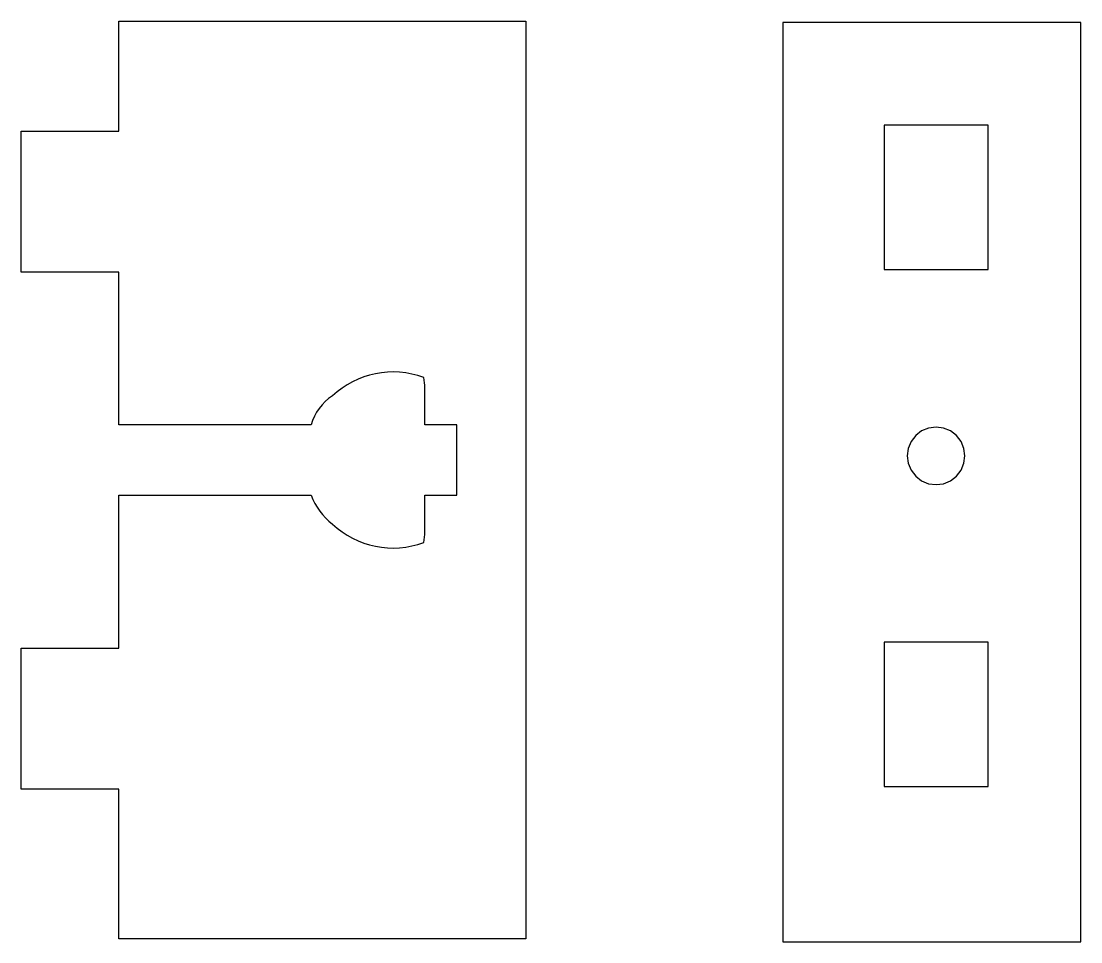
# Model space of a CAD drawing. Header units: millimetres. Extents: x -6 to 60.2, y 0.1 to 57.6.
import ezdxf

# ---------------------------------------------------------------- set-up
doc = ezdxf.new("R2010")
doc.units = ezdxf.units.MM
doc.layers.get('0').update_dxf_attribs({"linetype": 'CONTINUOUS'})

msp = doc.modelspace()

# ---------------------------------------------------------------- linework, layer by layer
msp.add_lwpolyline([(0.105, 32.413), (0.105, 41.956), (-5.995, 41.956), (-5.995, 50.756), (0.105, 50.756), (0.105, 57.627), (25.505, 57.627), (25.505, 0.298), (0.105, 0.298), (0.105, 9.656), (-5.995, 9.656), (-5.995, 18.456), (0.105, 18.456), (0.105, 28.013), (12.105, 28.013, 0.131639), (13.43, 26.213, 0.286125), (19.133, 25.063, 0.054722), (19.205, 25.713), (19.205, 28.013), (21.205, 28.013), (21.205, 32.413), (19.205, 32.413), (19.205, 34.713, 0.054722), (19.133, 35.364, 0.286125), (13.43, 34.213, 0.178311), (12.105, 32.413)], format="xyb", close=True)
for points in [[(60.155, 57.541), (41.551, 57.541), (41.551, 0.11), (60.155, 0.11)], [(54.369, 51.122), (47.869, 51.122), (47.869, 42.122), (54.369, 42.122)], [(52.679, 29.572), (52.859, 30.006), (52.92, 30.472), (52.859, 30.938), (52.679, 31.372), (52.393, 31.745), (52.02, 32.031), (51.586, 32.211), (51.12, 32.272), (50.654, 32.21), (50.22, 32.031), (49.847, 31.744), (49.561, 31.372), (49.381, 30.937), (49.32, 30.472), (49.381, 30.006), (49.561, 29.572), (49.847, 29.199), (50.22, 28.913), (50.654, 28.733), (51.12, 28.672), (51.586, 28.733), (52.02, 28.913), (52.393, 29.199)], [(47.869, 18.822), (47.869, 9.822), (54.369, 9.822), (54.369, 18.822)]]:
    msp.add_lwpolyline(points, close=True)

doc.saveas('drawing.dxf')
